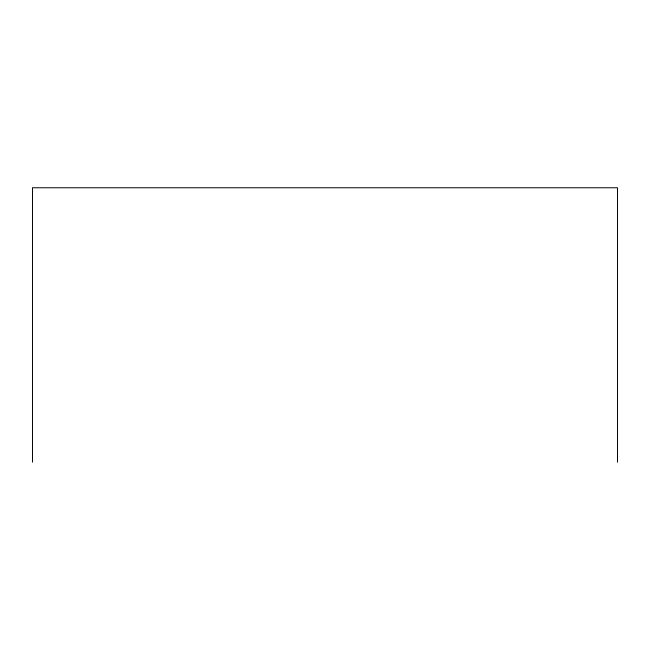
<?xml version="1.0" encoding="UTF-8"?>
<svg xmlns="http://www.w3.org/2000/svg" width="650" height="650" viewBox="0 0 650 650"><rect width="100%" height="100%" fill="white"/><g stroke="black" fill="none" stroke-linecap="round" stroke-linejoin="round"><path stroke-width="0.97" d="M617.5 462.231L617.5 187.769L32.5 187.769L32.5 462.231"/></g></svg>
